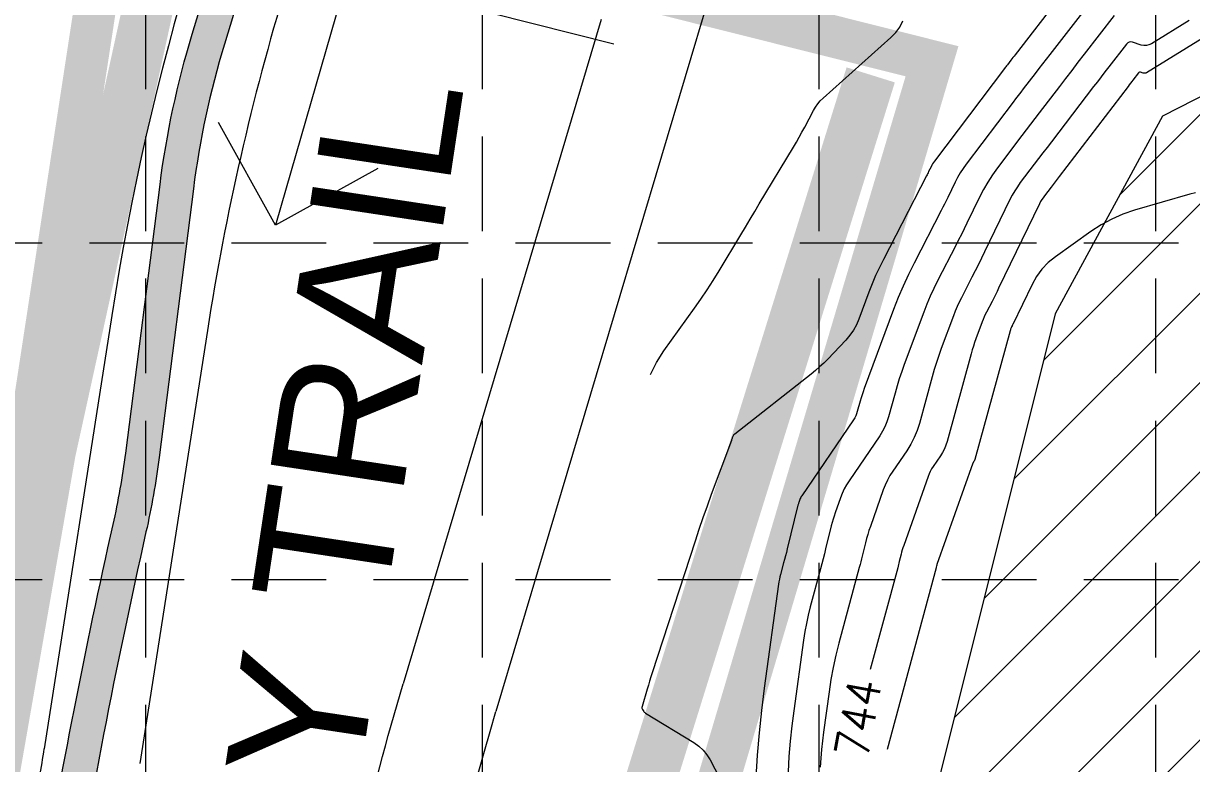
# Model space of a CAD drawing. Header units: feet. Extents: x 46644 to 49208, y 46045 to 47649.
# Drawn here: x 47911.3 to 48050.1, y 47464.9 to 47552.8 of the extents above; entities that cross this region are included whole.
import ezdxf
from ezdxf.enums import TextEntityAlignment as Align

# ---------------------------------------------------------------- set-up
doc = ezdxf.new("R2010")
doc.units = ezdxf.units.FT
doc.header["$MEASUREMENT"] = 0
for name, pattern in [('DGN Style 3', [33.544038077373976, 23.96002719812427, -9.584010879249709]), ('HIDDEN', [0.375, 0.25, -0.125]), ('R W Line', [250, 200, -10, 10, -10, 10, -10])]:
    doc.linetypes.add(name, pattern=pattern)
doc.layers.get('0').update_dxf_attribs({"color": 1})
for name, color, linetype, lineweight in [('EC', 35, 'Continuous', 0), ('Level 13', 1, 'Continuous', 0), ('Level 15', 1, 'Continuous', 0), ('Level 17', 1, 'Continuous', 0), ('Level 4', 1, 'Continuous', 0), ('LIMITS OF DISTURBANCE', 1, 'HIDDEN', 0), ('WATER', 5, 'Continuous', 0)]:
    doc.layers.add(name, color=color, linetype=linetype, lineweight=lineweight)
doc.layers.add('GRID', color=254, linetype='HIDDEN')
doc.layers.add('SILT FENCE', color=200, linetype='Continuous')
doc.styles.get("Standard").update_dxf_attribs({"font": 'ARIAL.TTF'})
doc.styles.add('Style-STANDARD', font='STANDARD.shx')
doc.linetypes.add('Fence', pattern='A,20,-3,[38,dgnlstyle-lstyle.shx,S=0.024,R=0,X=0,Y=0],-3', length=26)

msp = doc.modelspace()

# ---------------------------------------------------------------- hatches: boundary and pattern name
at = {"layer": 'Level 15', "linetype": 'Continuous', "lineweight": 0}
h = msp.add_hatch(dxfattribs=at)
h.set_pattern_fill('CONCRT', style=0)
h.set_pattern_definition([(65.00897923001818, (47929.69646694977, 47394.20020629336), (-8.5075, -16.5926), [0.4925363057684174, -100.1936034689791]), (-37.17920141359816, (47929.90455182772, 47394.64662839862), (-42.5375, 33.1852), [0.4494666377262176, -95.65039364864465]), (-161.9928181565323, (47930.26266407348, 47394.3750112455), (-17.015, -8.2963), [0.5925672571046589, -26.24447058130069]), (81.66580035716234, (47932.20886694977, 47392.37330629336), (-8.5075, -49.7778), [1.024818349757654, -57.66912211312148]), (-47.00862293102423, (47932.35741111024, 47393.38730199473), (-76.56750000000001, 82.96300000000001), [0.9080981514674599, -123.8557406059626]), (-156.0941436475391, (47932.97663260106, 47392.72306785077), (-76.56750000000001, -33.1852), [0.826022007156684, -101.5380300252829]), (62.85448967122436, (47927.82816694977, 47396.58870629336), (0, -8.2963), [1.02484306725469, -17.62165609505457]), (-65.49845957792341, (47928.29575350952, 47397.50066359589), (-25.5225, 58.0741), [0.9248153588354219, -81.13100094257005]), (-174.93384404701, (47928.67929081473, 47396.6591277479), (-8.5075, 0), [0.8363439364636508, -93.11317921261892]), (-56.87299493509265, (47932.44581694977, 47395.93155629336), (-42.5375, 66.3704), [0.1281080110687852, -108.8432648018861]), (66.27539342179878, (47934.43496694977, 47397.47665629336), (-17.015, -41.4815), [0.1749289141337132, -63.26007007743245]), (66.27539342179878, (47931.66436694977, 47390.49690629336), (-17.015, -41.4815), [0.1749289141337132, -63.26007007743245]), (66.27539342179878, (47930.04816694977, 47392.55705629336), (-17.015, -41.4815), [0.1749289141337132, -63.26007007743245]), (-83.49976962636765, (47934.27071694977, 47392.11095629336), (0, -8.2963), [0.1607883080326427, -74.98901970995236]), (66.27539342179878, (47930.22576694977, 47397.06820629336), (-17.015, -41.4815), [0.1749289141337132, -63.26007007743245]), (66.27539342179878, (47927.34861694977, 47393.28525629336), (-17.015, -41.4815), [0.1749289141337132, -63.26007007743245]), (65.00897923001818, (47927.38416694977, 47391.42040629336), (-8.5075, -16.5926), [0.4925363057684174, -100.1936034689791]), (-37.17920141359816, (47927.59225182772, 47391.86682839862), (-42.5375, 33.1852), [0.4494666377262174, -95.65039364864465]), (-161.9928181565323, (47927.95036407348, 47391.59521124551), (-17.015, -8.2963), [0.5925672571046585, -26.24447058130069]), (65.00897923001818, (47934.31066694977, 47395.46975629336), (-8.5075, -16.5926), [0.4925363057684174, -100.1936034689791]), (-37.17920141359816, (47934.51875182772, 47395.91617839862), (-42.5375, 33.1852), [0.4494666377262183, -95.65039364864465]), (-161.9928181565323, (47934.87686407348, 47395.64456124551), (-17.015, -8.2963), [0.5925672571046581, -26.24447058130069]), (-56.87299493509265, (47927.04651694977, 47398.75270629336), (-42.5375, 66.3704), [0.1281080110687852, -108.8432648018861]), (-56.87299493509265, (47935.48296694977, 47398.79320629336), (-42.5375, 66.3704), [0.1281080110687852, -108.8432648018861])])
edge = h.paths.add_edge_path()
edge.add_arc((48696.02896707977, 47318.7436345302), 789.4999995962854, 171.5806415118915, 178.7182258844724)
edge.add_arc((47802.75254296772, 47338.73061534137), 103.9999999987692, 352.51658174927127, 358.7182258844722, ccw=False)
edge.add_arc((47978.48936333795, 47314.10783928449), 73.46268564496134, 171.3269300425046, 179.0647291774674)
edge.add_line((47905.03646485256, 47315.30695823829), (47901.03650427585, 47315.2891991607))
edge.add_arc((47978.48936333785, 47314.10783928435), 77.46186796117695, 171.3883572446057, 179.1261563795737, ccw=False)
edge.add_arc((47802.7525429677, 47338.73061534127), 99.99999999879299, 352.5165817493232, 358.718225884531)
edge.add_arc((48696.02896707983, 47318.74363453021), 793.4999995963392, 171.254795104916, 178.718225884473, ccw=False)
edge.add_line((47911.75400941254, 47439.38790557266), (47909.69966905668, 47442.33235995191))
edge.add_arc((48721.56377383201, 47311.00030679912), 822.4180401766367, 170.1224458060954, 170.811088613832, ccw=False)
edge.add_line((47911.33676166368, 47452.08050229355), (47913.30839892279, 47449.09224995557))
edge.add_arc((48696.02896707978, 47318.74363453015), 793.4999995962999, 167.2946338397692, 170.5451429600211, ccw=False)
edge.add_arc((47833.186879145, 47513.27841438766), 91.00000000000085, 347.2946338397812, 352.7212097235683)
edge.add_line((47923.45354757716, 47501.74894908528), (47927.52745811049, 47533.64447257133))
edge.add_arc((48035.64907194681, 47519.83445369265), 108.9999999999958, 163.1125217147889, 172.7212097235634, ccw=False)
edge.add_line((47931.34946883572, 47551.49819937868), (47937.53129162895, 47571.86097231875))
edge.add_line((47937.53129162895, 47571.86097231875), (47941.3588, 47570.69900000001))
edge.add_line((47941.3588, 47570.69900000001), (47935.17697720677, 47550.33622705992))
edge.add_arc((48035.64907194681, 47519.83445369262), 105.0000000000055, 163.1125217147744, 172.7212097235467)
edge.add_line((47931.49522375585, 47533.13768288771), (47927.42131322253, 47501.24215940166))
edge.add_arc((47833.18687914497, 47513.27841438774), 95.00000000004073, 347.29463383973746, 352.72120972352843, ccw=False)
edge.add_arc((48696.02896707976, 47318.74363453026), 789.4999995962596, 167.2946338397771, 170.8593218393056)
edge.add_line((47916.55461421002, 47444.16286184728), (47920.64007827864, 47437.95907182884))
edge.add_line((47920.64007827864, 47437.95907182884), (47919.1719577556, 47427.98390380154))
edge.add_line((47919.1719577556, 47427.98390380154), (47915.03747251837, 47434.3400652073))
at = {"layer": 'WATER', "linetype": 'Continuous', "lineweight": 0}
h = msp.add_hatch(dxfattribs=at)
h.set_pattern_fill('ANSI31', color=5, scale=60, style=0)
h.set_pattern_definition([(45, (0, 0), (-5.303300858899106, 5.303300858899107), [])])
h.paths.add_polyline_path([(48143.42947709034, 47409.27766117902), (48181.08474151167, 47440.56268730952), (48224.60836179624, 47475.75834574985), (48272.04424788726, 47495.31152145188), (48266.66490188403, 47503.13275467292), (48202.60196836794, 47505.57679987361), (48144.89640920144, 47517.79740583814), (48085.23470663409, 47543.21635800692), (48067.62961331354, 47552.50405751816), (48046.60133895648, 47541.74981692406), (48033.88659600823, 47518.2860717165), (48016.77064409954, 47449.85017107271), (48015.79264292177, 47410.25512861968), (48025.08422352392, 47400.96741688271), (48083.27879629296, 47401.4563315905), (48136.09403327104, 47406.34468496719)])

# ---------------------------------------------------------------- linework, layer by layer
at = {"color": 7, "linetype": 'Continuous', "lineweight": 0}
for p, q in [((47949.08809985043, 47556.0876836493), (47941.24186554634, 47528.8197845585)), ((47941.24186554634, 47528.8197845585), (47934.48903461302, 47540.9974513421)), ((47953.39433680389, 47535.55318136034), (47941.24186554634, 47528.8197845585))]:
    msp.add_line(p, q, dxfattribs=at)
at = {"layer": 'EC', "color": 35, "linetype": 'DGN Style 3', "lineweight": 0}
for p, q in [((48037.6619355554, 47560.08809915979), (48029.10975132848, 47549.0724605072)), ((48039.26461020047, 47556.88963840672), (48033.21517621638, 47549.09766654862)), ((48015.39812999289, 47552.35152073846), (48015.75404904103, 47553.07480013237)), ((48040.88353817645, 47553.71211275226), (48037.32060110429, 47549.12287259004)), ((48049.8048824004, 47553.13319834046), (48045.2974479581, 47550.36128961734)), ((48006.30202821336, 47543.9204389271), (48014.35825884063, 47551.09993994217)), ((48014.35825884063, 47551.09993994217), (48014.93286659275, 47551.69323400839)), ((48014.93286659275, 47551.69323400839), (48015.39812999289, 47552.35152073846)), ((48051.8552181078, 47551.31475236745), (48044.71733338913, 47546.92521211575)), ((48042.34176329394, 47550.32759382302), (48040.23266434979, 47547.61096948065)), ((48042.49406341009, 47550.47923372913), (48042.34176329394, 47550.32759382302)), ((48042.66600765218, 47550.56711580932), (48042.49406341009, 47550.47923372913)), ((48042.85759602021, 47550.59124006359), (48042.66600765218, 47550.56711580932)), ((48043.06882851417, 47550.55160649191), (48042.85759602021, 47550.59124006359)), ((48044.10041644649, 47550.21788156364), (48043.06882851417, 47550.55160649191)), ((48044.4120750841, 47550.15022404774), (48044.10041644649, 47550.21788156364)), ((48044.71546654857, 47550.15157288473), (48044.4120750841, 47550.15022404774)), ((48045.01059083991, 47550.22192807459), (48044.71546654857, 47550.15157288473)), ((48045.2974479581, 47550.36128961734), (48045.01059083991, 47550.22192807459)), ((48028.60207395517, 47548.41432025648), (48028.18914680077, 47547.87554618985)), ((48028.72860849481, 47548.57915214969), (48028.60207395517, 47548.41432025648)), ((48028.85539957025, 47548.74378615588), (48028.72860849481, 47548.57915214969)), ((48028.98244718147, 47548.90822227504), (48028.85539957025, 47548.74378615588)), ((48029.10975132848, 47549.0724605072), (48028.98244718147, 47548.90822227504)), ((48032.78111508863, 47548.53767354024), (48032.34792865517, 47547.97700580863)), ((48033.21517621638, 47549.09766654862), (48032.78111508863, 47548.53767354024)), ((48037.32060110429, 47549.12287259004), (48036.57978299577, 47548.16712480541)), ((48027.83663777572, 47547.41265197045), (48019.53405398735, 47536.44009625624)), ((48027.92449718152, 47547.52857950217), (48027.83663777572, 47547.41265197045)), ((48028.01253515429, 47547.6443710493), (48027.92449718152, 47547.52857950217)), ((48028.10075169404, 47547.76002661185), (48028.01253515429, 47547.6443710493)), ((48028.18914680077, 47547.87554618985), (48028.10075169404, 47547.76002661185)), ((48031.48417987123, 47546.85364617574), (48030.07624752554, 47545.01662134613)), ((48031.91561691603, 47547.41566335379), (48031.48417987123, 47546.85364617574)), ((48032.34792865517, 47547.97700580863), (48031.91561691603, 47547.41566335379)), ((48035.8404577401, 47547.21022546136), (48035.10262533727, 47546.25217455788)), ((48036.57978299577, 47548.16712480541), (48035.8404577401, 47547.21022546136)), ((48039.78116948891, 47547.02848478151), (48039.33058445378, 47546.44529825941)), ((48040.23266434979, 47547.61096948065), (48039.78116948891, 47547.02848478151)), ((48043.77780470326, 47546.9145011743), (48043.1073817101, 47546.05096301363)), ((48043.8262166092, 47546.96270321813), (48043.77780470326, 47546.9145011743)), ((48043.88087282804, 47546.99063844963), (48043.8262166092, 47546.96270321813)), ((48043.94177335977, 47546.99830686878), (48043.88087282804, 47546.99063844963)), ((48044.00891820437, 47546.9857084756), (48043.94177335977, 47546.99830686878)), ((48044.33683087589, 47546.87962674533), (48044.00891820437, 47546.9857084756)), ((48044.43589835552, 47546.85812033169), (48044.33683087589, 47546.87962674533)), ((48044.53233793425, 47546.85854908887), (48044.43589835552, 47546.85812033169)), ((48044.62614961214, 47546.8809130169), (48044.53233793425, 47546.85854908887)), ((48044.71733338913, 47546.92521211575), (48044.62614961214, 47546.8809130169)), ((48035.10262533727, 47546.25217455788), (48034.36628578728, 47545.29297209497)), ((48038.88090924438, 47545.86140991435), (48038.43214386075, 47545.27681974631)), ((48039.33058445378, 47546.44529825941), (48038.88090924438, 47545.86140991435)), ((48042.6776969358, 47545.49482743525), (48042.53504709353, 47545.30900272973)), ((48042.82063598599, 47545.68042905108), (48042.6776969358, 47545.49482743525)), ((48042.96386424408, 47545.86580757721), (48042.82063598599, 47545.68042905108)), ((48043.1073817101, 47546.05096301363), (48042.96386424408, 47545.86580757721)), ((48029.47406564654, 47544.22839767412), (48029.17388798032, 47543.83359035074)), ((48029.77485216161, 47544.62274133926), (48029.47406564654, 47544.22839767412)), ((48030.07624752554, 47545.01662134613), (48029.77485216161, 47544.62274133926)), ((48034.36628578728, 47545.29297209497), (48031.9633482503, 47542.15769650241)), ((48038.43214386075, 47545.27681974631), (48033.41633103743, 47538.73234853983)), ((48042.53504709353, 47545.30900272973), (48034.33874755274, 47534.61473477478)), ((48005.14591684317, 47542.43942991633), (48005.38439510738, 47542.84914238962)), ((48005.38439510738, 47542.84914238962), (48005.65657309048, 47543.23254804918)), ((48005.65657309048, 47543.23254804918), (48005.96245079247, 47543.58964689499)), ((48005.96245079247, 47543.58964689499), (48006.30202821336, 47543.9204389271)), ((48028.87431916298, 47543.43831936914), (48023.28416836735, 47536.05046968047)), ((48029.17388798032, 47543.83359035074), (48028.87431916298, 47543.43831936914)), ((48004.11165095426, 47540.46605580893), (48005.14591684317, 47542.43942991633)), ((48031.44895262917, 47541.48545606664), (48030.93559613878, 47540.81242429893)), ((48031.9633482503, 47542.15769650241), (48031.44895262917, 47541.48545606664)), ((48003.79068025704, 47539.86441167025), (48004.11165095426, 47540.46605580893)), ((48030.42327877914, 47540.13860119933), (48029.91200055024, 47539.46398676783)), ((48030.93559613878, 47540.81242429893), (48030.42327877914, 47540.13860119933)), ((48002.77546388036, 47538.08887896404), (48003.12258672008, 47538.6758232478)), ((48003.12258672008, 47538.6758232478), (48003.46099217898, 47539.2676674832)), ((48003.46099217898, 47539.2676674832), (48003.79068025704, 47539.86441167025)), ((48029.91200055024, 47539.46398676783), (48027.01552762737, 47535.63605665221)), ((48033.41633103743, 47538.73234853983), (48032.90577510871, 47538.06512602485)), ((47998.72388263104, 47531.35132385717), (48002.77546388036, 47538.08887896404)), ((48032.39625055415, 47537.39711808483), (48031.88775737377, 47536.72832471978)), ((48032.90577510871, 47538.06512602485), (48032.39625055415, 47537.39711808483)), ((48019.1198234596, 47535.76316350861), (48018.83622977918, 47535.17686623953)), ((48019.21082366155, 47535.94008087223), (48019.1198234596, 47535.76316350861)), ((48019.3101954835, 47536.11187545136), (48019.21082366155, 47535.94008087223)), ((48019.41793892544, 47536.27854724604), (48019.3101954835, 47536.11187545136)), ((48019.53405398735, 47536.44009625624), (48019.41793892544, 47536.27854724604)), ((48023.28416836735, 47536.05046968047), (48022.9220468183, 47535.54665581814)), ((48031.38029556758, 47536.05874592972), (48029.72427157848, 47533.8701723546)), ((48031.88775737377, 47536.72832471978), (48031.38029556758, 47536.05874592972)), ((48018.58656919731, 47534.67761633496), (48013.45644444162, 47524.74815784159)), ((48018.65021814609, 47534.80181182139), (48018.58656919731, 47534.67761633496)), ((48018.71304455934, 47534.92641863429), (48018.65021814609, 47534.80181182139)), ((48018.77504843703, 47535.05143677368), (48018.71304455934, 47534.92641863429)), ((48018.83622977918, 47535.17686623953), (48018.77504843703, 47535.05143677368)), ((48022.27612802927, 47534.49109966929), (48021.99233078926, 47533.93935738278)), ((48022.58603337228, 47535.02686581441), (48022.27612802927, 47534.49109966929)), ((48022.9220468183, 47535.54665581814), (48022.58603337228, 47535.02686581441)), ((48026.41645086358, 47534.8025708268), (48025.86056611061, 47533.94265482868)), ((48027.01552762737, 47535.63605665221), (48026.41645086358, 47534.8025708268)), ((48034.33874755274, 47534.61473477478), (48034.09704677342, 47534.29886692803)), ((48021.99233078926, 47533.93935738278), (48021.10790304015, 47532.11090488258)), ((48025.34787336845, 47533.05630865785), (48024.87837263708, 47532.1435323143)), ((48025.86056611061, 47533.94265482868), (48025.34787336845, 47533.05630865785)), ((48029.38175655468, 47533.39363673414), (48029.06393605001, 47532.90198997637)), ((48029.72427157848, 47533.8701723546), (48029.38175655468, 47533.39363673414)), ((48033.37487399434, 47533.34903243329), (48032.59090055242, 47532.3129462595)), ((48033.61510999422, 47533.66601575728), (48033.37487399434, 47533.34903243329)), ((48033.85583425391, 47533.98262725554), (48033.61510999422, 47533.66601575728)), ((48034.09704677342, 47534.29886692803), (48033.85583425391, 47533.98262725554)), ((48020.9171002104, 47531.71973502297), (48020.72373218505, 47531.32984794423)), ((48021.10790304015, 47532.11090488258), (48020.9171002104, 47531.71973502297)), ((48024.87837263708, 47532.1435323143), (48023.38363665657, 47529.05333784284)), ((48028.5023785981, 47531.87336304892), (48025.48763804369, 47525.64073419966)), ((48028.77081006448, 47532.3952320813), (48028.5023785981, 47531.87336304892)), ((48029.06393605001, 47532.90198997637), (48028.77081006448, 47532.3952320813)), ((48032.13952514375, 47531.61469912642), (48032.01244779342, 47531.36764264401)), ((48032.27829305369, 47531.85460188981), (48032.13952514375, 47531.61469912642)), ((48032.42875152326, 47532.08735093418), (48032.27829305369, 47531.85460188981)), ((48032.59090055242, 47532.3129462595), (48032.42875152326, 47532.08735093418)), ((48049.85013603252, 47532.51843363233), (48043.29540774742, 47530.58589106532)), ((48050.52460318877, 47532.65880370019), (48049.85013603252, 47532.51843363233)), ((47997.62199845878, 47529.51782665), (47998.17281630559, 47530.43464987237)), ((47998.17281630559, 47530.43464987237), (47998.72388263104, 47531.35132385717)), ((48020.32930054753, 47530.55392212937), (48017.10295519842, 47524.3092665401)), ((48020.52779896409, 47530.94124364636), (48020.32930054753, 47530.55392212937)), ((48020.72373218505, 47531.32984794423), (48020.52779896409, 47530.94124364636)), ((48032.01244779342, 47531.36764264401), (48027.15431832738, 47521.32401954712)), ((48043.29540774742, 47530.58589106532), (48041.91734877493, 47530.11728332309)), ((47997.0714290906, 47528.60085419007), (47997.62199845878, 47529.51782665)), ((48023.38363665657, 47529.05333784284), (48023.06116842206, 47528.39223730157)), ((48039.32038479019, 47528.85311897145), (48038.10147977791, 47528.05756236202)), ((48040.59234112252, 47529.53969262513), (48039.32038479019, 47528.85311897145)), ((48041.91734877493, 47530.11728332309), (48040.59234112252, 47529.53969262513)), ((47993.9535238334, 47523.40348301666), (47996.52110820107, 47527.68373249258)), ((47996.52110820107, 47527.68373249258), (47997.0714290906, 47528.60085419007)), ((48022.73436485301, 47527.73330473697), (48022.40322594942, 47527.07654014902)), ((48023.06116842206, 47528.39223730157), (48022.73436485301, 47527.73330473697)), ((48038.10147977791, 47528.05756236202), (48033.89674393337, 47525.06000319137)), ((48022.0677517113, 47526.42194353775), (48019.88912608287, 47522.20517030506)), ((48022.40322594942, 47527.07654014902), (48022.0677517113, 47526.42194353775)), ((48013.45644444162, 47524.74815784159), (48012.98538755784, 47523.80159843332)), ((48025.11995162688, 47524.88693068307), (48024.74732195227, 47524.13559914817)), ((48025.48763804369, 47525.64073419966), (48025.11995162688, 47524.88693068307)), ((48033.89674393337, 47525.06000319137), (48033.04812746769, 47524.37344537109)), ((47993.25600466826, 47522.26763776505), (47993.9535238334, 47523.40348301666)), ((48012.98538755784, 47523.80159843332), (48012.5436192069, 47522.84208868034)), ((48017.10295519842, 47524.3092665401), (48016.43244051251, 47522.96190912703)), ((48024.36974901982, 47523.38673959495), (48023.98723282958, 47522.64035202343)), ((48024.74732195227, 47524.13559914817), (48024.36974901982, 47523.38673959495)), ((48032.30430771828, 47523.59844012627), (48031.66528468515, 47522.73498745689)), ((48033.04812746769, 47524.37344537109), (48032.30430771828, 47523.59844012627)), ((47992.5353089058, 47521.14704164791), (47993.25600466826, 47522.26763776505)), ((48012.13113938878, 47521.86962858264), (48011.74794810351, 47520.88421814024)), ((48012.5436192069, 47522.84208868034), (48012.13113938878, 47521.86962858264)), ((48016.43244051251, 47522.96190912703), (48015.80361589008, 47521.59611785466)), ((48019.88912608287, 47522.20517030506), (48019.43635357374, 47521.29535220652)), ((48023.98723282958, 47522.64035202343), (48022.72960595366, 47520.20619019322)), ((48031.66528468515, 47522.73498745689), (48031.13105836832, 47521.78308736298)), ((47991.79143654601, 47520.04169466523), (47992.5353089058, 47521.14704164791)), ((48011.74794810351, 47520.88421814024), (48010.5440278419, 47517.64405846532)), ((48015.80361589008, 47521.59611785466), (48015.21648133115, 47520.21189272299)), ((48019.43635357374, 47521.29535220652), (48019.01173274431, 47520.37308643918)), ((48026.76619828324, 47520.53493352106), (48026.56825091334, 47520.14233445939)), ((48026.96155408793, 47520.92882855031), (48026.76619828324, 47520.53493352106)), ((48027.15431832738, 47521.32401954712), (48026.96155408793, 47520.92882855031)), ((48031.13105836832, 47521.78308736298), (48028.82099861107, 47517.00730489457)), ((47991.0243875889, 47518.95159681699), (47991.79143654601, 47520.04169466523)), ((48015.21648133115, 47520.21189272299), (48014.67103683572, 47518.80923373201)), ((48018.61526359453, 47519.43837300305), (48018.24694612444, 47518.49121189814)), ((48019.01173274431, 47520.37308643918), (48018.61526359453, 47519.43837300305)), ((48022.22312451467, 47519.14860697259), (48021.99425992603, 47518.60903710652)), ((48022.4682398572, 47519.68099133481), (48022.22312451467, 47519.14860697259)), ((48022.72960595366, 47520.20619019322), (48022.4682398572, 47519.68099133481)), ((48026.3677119782, 47519.75103136528), (48025.70838523356, 47518.47489133821)), ((48026.56825091334, 47520.14233445939), (48026.3677119782, 47519.75103136528)), ((47987.39074706196, 47513.900054839), (47991.0243875889, 47518.95159681699)), ((48014.67103683572, 47518.80923373201), (48011.17951255804, 47509.41235212008)), ((48018.24694612444, 47518.49121189814), (48015.93883548237, 47512.27929964267)), ((48021.78164609132, 47518.06228173662), (48020.34119186059, 47514.18552854886)), ((48021.99425992603, 47518.60903710652), (48021.78164609132, 47518.06228173662)), ((48025.44285595393, 47517.92044000181), (48025.32287080804, 47517.63756369714)), ((48025.57136076243, 47518.1995492155), (48025.44285595393, 47517.92044000181)), ((48025.70838523356, 47518.47489133821), (48025.57136076243, 47518.1995492155)), ((48009.90138795479, 47516.3346345821), (48009.4850624657, 47515.73933462359)), ((48010.25437641351, 47516.96954252935), (48009.90138795479, 47516.3346345821)), ((48010.5440278419, 47517.64405846532), (48010.25437641351, 47516.96954252935)), ((48025.21140532476, 47517.35092030149), (48024.45622903443, 47515.31848356842)), ((48025.32287080804, 47517.63756369714), (48025.21140532476, 47517.35092030149)), ((48028.53040186616, 47516.32919335311), (48028.51858944609, 47516.28786237694)), ((48028.54311879988, 47516.37023304702), (48028.53040186616, 47516.32919335311)), ((48028.55674024724, 47516.41098145865), (48028.54311879988, 47516.37023304702)), ((48028.57126620827, 47516.451438588), (48028.55674024724, 47516.41098145865)), ((48028.64116455818, 47516.63955886638), (48028.57126620827, 47516.451438588)), ((48028.65148169003, 47516.66609028775), (48028.64116455818, 47516.63955886638)), ((48028.66258739319, 47516.69227303102), (48028.65148169003, 47516.66609028775)), ((48028.67448166767, 47516.71810709617), (48028.66258739319, 47516.69227303102)), ((48028.68716451345, 47516.74359248321), (48028.67448166767, 47516.71810709617)), ((48028.74819112683, 47516.86171070713), (48028.68716451345, 47516.74359248321)), ((48028.76675280686, 47516.89792932384), (48028.74819112683, 47516.86171070713)), ((48028.78507461424, 47516.93426789397), (48028.76675280686, 47516.89792932384)), ((48028.80315654897, 47516.97072641755), (48028.78507461424, 47516.93426789397)), ((48028.82099861107, 47517.00730489457), (48028.80315654897, 47516.97072641755)), ((48009.00539994625, 47515.18364265381), (48006.84821318435, 47512.92285586766)), ((48009.4850624657, 47515.73933462359), (48009.00539994625, 47515.18364265381)), ((48024.45622903443, 47515.31848356842), (48024.29929169089, 47514.88138791593)), ((48028.51858944609, 47516.28786237694), (48024.33154005293, 47501.0007013112)), ((47986.5047462611, 47512.52050800126), (47987.39074706196, 47513.900054839)), ((48020.34119186059, 47514.18552854886), (48020.04184313455, 47513.35179437322)), ((48023.88711342734, 47513.55121901357), (48021.03447154376, 47503.13605744213)), ((48024.01473388736, 47513.9977556385), (48023.88711342734, 47513.55121901357)), ((48024.15212664187, 47514.44114527262), (48024.01473388736, 47513.9977556385)), ((48024.29929169089, 47514.88138791593), (48024.15212664187, 47514.44114527262)), ((47985.78090354506, 47511.07076551641), (47986.5047462611, 47512.52050800126)), ((48006.37792705961, 47512.44724346451), (48005.89157729767, 47511.98931487774)), ((48006.84821318435, 47512.92285586766), (48006.37792705961, 47512.44724346451)), ((48015.93883548237, 47512.27929964267), (48015.63639727467, 47511.43696076551)), ((48019.76113448387, 47512.51205749824), (48019.49906590855, 47511.66631792389)), ((48020.04184313455, 47513.35179437322), (48019.76113448387, 47512.51205749824)), ((48004.87068686213, 47511.12650915329), (47995.81840344828, 47504.01342449887)), ((48005.3891638985, 47511.54907010734), (48004.87068686213, 47511.12650915329)), ((48005.89157729767, 47511.98931487774), (48005.3891638985, 47511.54907010734)), ((48015.63639727467, 47511.43696076551), (48015.35279152054, 47510.58855723708)), ((48019.2556374086, 47510.81457565019), (48017.73740303458, 47505.27141357308)), ((48019.49906590855, 47511.66631792389), (48019.2556374086, 47510.81457565019)), ((48011.17951255804, 47509.41235212008), (48011.04707896401, 47509.04350333688)), ((48015.08801821998, 47509.73408905737), (48014.842077373, 47508.87355622637)), ((48015.35279152054, 47510.58855723708), (48015.08801821998, 47509.73408905737)), ((48010.8069512048, 47508.29783888459), (48010.69925703965, 47507.92102321548)), ((48010.92289184626, 47508.67199892506), (48010.8069512048, 47508.29783888459)), ((48011.04707896401, 47509.04350333688), (48010.92289184626, 47508.67199892506)), ((48014.842077373, 47508.87355622637), (48014.06943028032, 47506.05257671469)), ((48010.36092534479, 47506.68575450296), (48010.27816829163, 47506.42579276771)), ((48010.69925703965, 47507.92102321548), (48010.36092534479, 47506.68575450296)), ((48009.90680828128, 47505.70277199992), (48003.76327884653, 47496.68811033735)), ((48010.05110975989, 47505.9343015162), (48009.90680828128, 47505.70277199992)), ((48010.17489643001, 47506.1753084388), (48010.05110975989, 47505.9343015162)), ((48010.27816829163, 47506.42579276771), (48010.17489643001, 47506.1753084388)), ((48013.8804382424, 47505.45890286747), (48013.6445965969, 47504.88687254507)), ((48014.06943028032, 47506.05257671469), (48013.8804382424, 47505.45890286747)), ((48017.73740303458, 47505.27141357308), (48017.46530939205, 47504.4166956636)), ((47995.63966394171, 47503.88074331811), (47995.51274918252, 47503.54997299542)), ((47995.64637599847, 47503.89471745963), (47995.63966394171, 47503.88074331811)), ((47995.65511896757, 47503.9069464676), (47995.64637599847, 47503.89471745963)), ((47995.66589284904, 47503.91743034203), (47995.65511896757, 47503.9069464676)), ((47995.67869764286, 47503.92616908291), (47995.66589284904, 47503.91743034203)), ((47995.74319214287, 47503.96287789541), (47995.67869764286, 47503.92616908291)), ((47995.76270026016, 47503.97446510181), (47995.74319214287, 47503.96287789541)), ((47995.7817381835, 47503.98675193785), (47995.76270026016, 47503.97446510181)), ((47995.80030591287, 47503.99973840354), (47995.7817381835, 47503.98675193785)), ((47995.81840344828, 47504.01342449887), (47995.80030591287, 47503.99973840354)), ((48013.36190534383, 47504.33648574752), (48013.03236448317, 47503.8077424748)), ((48013.6445965969, 47504.88687254507), (48013.36190534383, 47504.33648574752)), ((48017.46530939205, 47504.4166956636), (48017.12576592193, 47503.59313814361)), ((47995.40550212078, 47503.26587535076), (47993.01597219893, 47496.83085497349)), ((47995.43202569542, 47503.33700855416), (47995.40550212078, 47503.26587535076)), ((47995.45874139725, 47503.4080692294), (47995.43202569542, 47503.33700855416)), ((47995.48564922629, 47503.47905737649), (47995.45874139725, 47503.4080692294)), ((47995.51274918252, 47503.54997299542), (47995.48564922629, 47503.47905737649)), ((48013.03236448317, 47503.8077424748), (48009.3986476769, 47498.47583547669)), ((48016.71877262419, 47502.8007410131), (48016.24432949888, 47502.03950427206)), ((48017.12576592193, 47503.59313814361), (48016.71877262419, 47502.8007410131)), ((48020.89096657917, 47502.68527049177), (48020.71188788699, 47502.2509178489)), ((48021.03447154376, 47503.13605744213), (48020.89096657917, 47502.68527049177)), ((48016.24432949888, 47502.03950427206), (48014.5843139044, 47499.60369288745)), ((48020.24700931982, 47501.43151548564), (48019.37150014996, 47500.14684369679)), ((48020.4972354672, 47501.83299951353), (48020.24700931982, 47501.43151548564)), ((48020.71188788699, 47502.2509178489), (48020.4972354672, 47501.83299951353)), ((48019.19344069126, 47499.86671456847), (48019.03448053083, 47499.57690080736)), ((48019.37150014996, 47500.14684369679), (48019.19344069126, 47499.86671456847)), ((48024.09656589619, 47500.56748516922), (48019.83061717848, 47488.52186925821)), ((48024.10911817344, 47500.59962247308), (48024.09656589619, 47500.56748516922)), ((48024.12365568242, 47500.63075313051), (48024.10911817344, 47500.59962247308)), ((48024.14017842311, 47500.66087714152), (48024.12365568242, 47500.63075313051)), ((48024.15868639552, 47500.68999450612), (48024.14017842311, 47500.66087714152)), ((48024.24968914077, 47500.82352669923), (48024.15868639552, 47500.68999450612)), ((48024.27569831022, 47500.86525801395), (48024.24968914077, 47500.82352669923)), ((48024.29800985206, 47500.90869755419), (48024.27569831022, 47500.86525801395)), ((48024.3166237663, 47500.95384531993), (48024.29800985206, 47500.90869755419)), ((48024.33154005293, 47501.0007013112), (48024.3166237663, 47500.95384531993)), ((48009.3986476769, 47498.47583547669), (48009.09058355411, 47497.99117863894)), ((48013.94530537925, 47498.5230484842), (48013.6801211639, 47497.95518235373)), ((48014.24670295943, 47499.07255199543), (48013.94530537925, 47498.5230484842)), ((48014.5843139044, 47499.60369288745), (48014.24670295943, 47499.07255199543)), ((48018.77385810477, 47498.96821938664), (48015.87135075324, 47490.77250700264)), ((48018.89461966867, 47499.27740241341), (48018.77385810477, 47498.96821938664)), ((48019.03448053083, 47499.57690080736), (48018.89461966867, 47499.27740241341)), ((48008.57358750753, 47496.97159825025), (48008.36465558375, 47496.43667469932)), ((48008.81556349764, 47497.48976623014), (48008.57358750753, 47496.97159825025)), ((48009.09058355411, 47497.99117863894), (48008.81556349764, 47497.48976623014)), ((48013.45115031334, 47497.36895360407), (48011.91208432801, 47493.02314474706)), ((48013.6801211639, 47497.95518235373), (48013.45115031334, 47497.36895360407)), ((47993.01597219893, 47496.83085497349), (47992.51110639021, 47495.44942471875)), ((48003.31424011085, 47495.55563189707), (48002.03729330933, 47490.36186744946)), ((48003.33561266539, 47495.63813572093), (48003.31424011085, 47495.55563189707)), ((48003.35901219071, 47495.72003307388), (48003.33561266539, 47495.63813572093)), ((48003.38443868681, 47495.80132395591), (48003.35901219071, 47495.72003307388)), ((48003.41189215369, 47495.88200836702), (48003.38443868681, 47495.80132395591)), ((48003.54473793094, 47496.25712052004), (48003.41189215369, 47495.88200836702)), ((48003.58889704417, 47496.37018007183), (48003.54473793094, 47496.25712052004)), ((48003.64004023451, 47496.4796982253), (48003.58889704417, 47496.37018007183)), ((48003.69816750196, 47496.58567498047), (48003.64004023451, 47496.4796982253)), ((48003.76327884653, 47496.68811033735), (48003.69816750196, 47496.58567498047)), ((48008.36465558375, 47496.43667469932), (48007.73611660778, 47494.66189033347)), ((47992.51110639021, 47495.44942471875), (47992.02059321628, 47494.06299983051)), ((48007.60622483165, 47494.28014468688), (48007.4859233501, 47493.8955296182)), ((48007.73611660778, 47494.66189033347), (48007.60622483165, 47494.28014468688)), ((47992.02059321628, 47494.06299983051), (47991.54443267715, 47492.67158030876)), ((48007.27409127076, 47493.11769121449), (48006.59780484334, 47490.36701092075)), ((48007.37521216314, 47493.5080451274), (48007.27409127076, 47493.11769121449)), ((48007.4859233501, 47493.8955296182), (48007.37521216314, 47493.5080451274)), ((48011.91208432801, 47493.02314474706), (48011.75124347855, 47492.55044127108)), ((47991.54443267715, 47492.67158030876), (47991.0826247728, 47491.2751661535)), ((48011.46518784863, 47491.5943749771), (48011.33997306818, 47491.1110121591)), ((48011.60227798541, 47492.07418468109), (48011.46518784863, 47491.5943749771)), ((48011.75124347855, 47492.55044127108), (48011.60227798541, 47492.07418468109)), ((47991.0826247728, 47491.2751661535), (47986.0014905721, 47475.64040357162)), ((48001.93382000706, 47489.94585598441), (48001.82810439442, 47489.53042157239)), ((48002.03729330933, 47490.36186744946), (48001.93382000706, 47489.94585598441)), ((48006.59780484334, 47490.36701092075), (48006.45129890021, 47489.7779879486)), ((48011.33997306818, 47491.1110121591), (48010.95033453409, 47489.52622353409)), ((48015.62879651409, 47489.9970384535), (48015.5608358628, 47489.73469201319)), ((48015.70320254627, 47490.25745643185), (48015.62879651409, 47489.9970384535)), ((48015.78405395932, 47490.51594594822), (48015.70320254627, 47490.25745643185)), ((48015.87135075324, 47490.77250700264), (48015.78405395932, 47490.51594594822)), ((48001.60994623807, 47488.70128390744), (48001.24629636886, 47487.34891076125)), ((48001.72014647143, 47489.1155642134), (48001.60994623807, 47488.70128390744)), ((48001.82810439442, 47489.53042157239), (48001.72014647143, 47489.1155642134)), ((48006.14876247611, 47488.60239312061), (48005.99273199513, 47488.01582126475)), ((48006.30161811113, 47489.18978201523), (48006.14876247611, 47488.60239312061)), ((48006.45129890021, 47489.7779879486), (48006.30161811113, 47489.18978201523)), ((48010.77968825246, 47488.84796987346), (48010.69162135781, 47488.5095491414)), ((48010.86592597789, 47489.18686133768), (48010.77968825246, 47488.84796987346)), ((48010.95033453409, 47489.52622353409), (48010.86592597789, 47489.18686133768)), ((48015.3035455582, 47488.69035409594), (48015.25673980598, 47488.50641986272)), ((48015.349358524, 47488.87454382028), (48015.3035455582, 47488.69035409594)), ((48015.5608358628, 47489.73469201319), (48015.349358524, 47488.87454382028)), ((48001.24629636886, 47487.34891076125), (48001.1730070388, 47487.05817875384)), ((48005.99273199513, 47488.01582126475), (48004.77442855162, 47483.48508717024)), ((48010.60172529393, 47488.17159914153), (48008.18309717424, 47479.17699197526)), ((48010.69162135781, 47488.5095491414), (48010.60172529393, 47488.17159914153)), ((48015.16014994233, 47488.13931786968), (48011.9095432196, 47476.0506754343)), ((48019.71857459076, 47488.10703659784), (48013.91933905771, 47466.54032898376)), ((48015.20894126736, 47488.32274112064), (48015.16014994233, 47488.13931786968)), ((48015.25673980598, 47488.50641986272), (48015.20894126736, 47488.32274112064)), ((48019.72626117693, 47488.13593309988), (48019.71857459076, 47488.10703659784)), ((48019.7337913595, 47488.16486985201), (48019.72626117693, 47488.13593309988)), ((48019.74116513849, 47488.19384685421), (48019.7337913595, 47488.16486985201)), ((48019.74838251388, 47488.22286410648), (48019.74116513849, 47488.19384685421)), ((48019.7816986574, 47488.35837186729), (48019.74838251388, 47488.22286410648)), ((48019.79240517955, 47488.39970192991), (48019.7816986574, 47488.35837186729)), ((48019.80412710713, 47488.44072818261), (48019.79240517955, 47488.39970192991)), ((48019.81686444009, 47488.48145062538), (48019.80412710713, 47488.44072818261)), ((48019.83061717848, 47488.52186925821), (48019.81686444009, 47488.48145062538)), ((48001.00876675169, 47486.17472958998), (47999.31358312147, 47473.83452622993)), ((48001.05424223022, 47486.4710881682), (48001.00876675169, 47486.17472958998)), ((48001.10898899259, 47486.76557122282), (48001.05424223022, 47486.4710881682)), ((48001.1730070388, 47487.05817875384), (48001.10898899259, 47486.76557122282)), ((48004.77442855162, 47483.48508717024), (48004.52889390212, 47482.51107387956)), ((48004.52889390212, 47482.51107387956), (48004.31442000085, 47481.53077719087)), ((48004.13100684781, 47480.54419710416), (48003.978654443, 47479.55133361945)), ((48004.31442000085, 47481.53077719087), (48004.13100684781, 47480.54419710416)), ((48003.978654443, 47479.55133361945), (48002.82386057438, 47471.14493390937)), ((48008.18309717424, 47479.17699197526), (48007.82149562967, 47477.74255202527)), ((48007.82149562967, 47477.74255202527), (48007.50563758628, 47476.29885844678)), ((48007.50563758628, 47476.29885844678), (48007.23552304412, 47474.84591123983)), ((47985.69613628668, 47474.67987143865), (47985.54809707326, 47474.19816371305)), ((47985.84726745295, 47475.16061805817), (47985.69613628668, 47474.67987143865)), ((47986.0014905721, 47475.64040357162), (47985.84726745295, 47475.16061805817)), ((48007.23552304412, 47474.84591123983), (48007.01115200314, 47473.3837104044)), ((47985.40314981273, 47473.71549488139), (47984.78824444421, 47471.64374808851)), ((47985.54809707326, 47474.19816371305), (47985.40314981273, 47473.71549488139)), ((47999.31358312147, 47473.83452622993), (47998.97759842071, 47471.18758610835)), ((48007.01115200314, 47473.3837104044), (48006.35292098794, 47468.59207341544)), ((47984.78824444421, 47471.64374808851), (47984.77126152206, 47471.55388990624)), ((47984.77126152206, 47471.55388990624), (47984.77461337957, 47471.46726569515)), ((47984.77461337957, 47471.46726569515), (47984.79830001678, 47471.38387545522)), ((47984.79830001678, 47471.38387545522), (47984.84232143364, 47471.30371918646)), ((47984.84232143364, 47471.30371918646), (47985.01933820224, 47471.04715752808)), ((47985.01933820224, 47471.04715752808), (47985.0596569551, 47470.99470491438)), ((47985.0596569551, 47470.99470491438), (47985.10474888425, 47470.94730206972)), ((47985.10474888425, 47470.94730206972), (47985.1546139897, 47470.9049489941)), ((47985.1546139897, 47470.9049489941), (47985.20925227146, 47470.8676456875)), ((47985.20925227146, 47470.8676456875), (47990.95376185508, 47467.36417467209)), ((47998.97759842071, 47471.18758610835), (47998.69615158845, 47468.53542432644)), ((48002.82386057438, 47471.14493390937), (48002.59498090289, 47469.34178399186)), ((48002.59498090289, 47469.34178399186), (48002.40325354638, 47467.5350769722)), ((47998.69615158845, 47468.53542432644), (47998.46924262473, 47465.87804088421)), ((48006.35292098794, 47468.59207341544), (48006.22245987049, 47467.56428028885)), ((47990.95376185508, 47467.36417467209), (47991.54281747462, 47466.94931850886)), ((47991.54281747462, 47466.94931850886), (47992.05977553369, 47466.46722943166)), ((47992.05977553369, 47466.46722943166), (47992.5046360323, 47465.9179074405)), ((48002.40325354638, 47467.5350769722), (48002.24867850485, 47465.72481285041)), ((48006.11317552464, 47466.53445961863), (48006.0250679504, 47465.50261140478)), ((48006.22245987049, 47467.56428028885), (48006.11317552464, 47466.53445961863)), ((47992.5046360323, 47465.9179074405), (47992.87739897043, 47465.30135253537)), ((47992.87739897043, 47465.30135253537), (47993.97733188624, 47463.17745941914)), ((47998.46924262473, 47465.87804088421), (47998.29687152956, 47463.21543578169)), ((48002.24867850485, 47465.72481285041), (48002.13125577832, 47463.91099162649)), ((48006.0250679504, 47465.50261140478), (48005.95813714777, 47464.46873564731))]:
    msp.add_line(p, q, dxfattribs=at)
at = {"layer": 'GRID', "color": 252, "linetype": 'HIDDEN', "lineweight": 0, "ltscale": 45}
for p, q in [((47925.80286426863, 47606.85321044723), (47925.80286426863, 46206.67654472881)), ((47965.8028642686, 47606.85321044723), (47965.8028642686, 46206.67654472881)), ((48005.80286426856, 47606.85321044723), (48005.80286426856, 46206.67654472881)), ((48045.80286426852, 47606.85321044723), (48045.80286426852, 46206.67654472881)), ((46687.27566565078, 47526.72177012623), (49167.27566564852, 47526.72177012623)), ((46687.27566565078, 47486.72177012626), (49167.27566564852, 47486.72177012626))]:
    msp.add_line(p, q, dxfattribs=at)
at = {"layer": 'Level 13', "color": 7, "linetype": 'Continuous', "lineweight": 0}
for p, q in [((47979.9232, 47553.2484), (47956.40199582864, 47474.34367036886)), ((47933.15315918517, 47516.32327365874), (47925.13938094937, 47464.87012539178))]:
    msp.add_line(p, q, dxfattribs=at)
msp.add_arc((48229.57938383865, 47470.15517495754), 300.0000000000001, 163.1193051915604, 171.1473620584253, dxfattribs=at)
at = {"layer": 'Level 13', "color": 7, "linetype": 'Continuous', "lineweight": 0, "extrusion": (0, 0, -1)}
msp.add_arc((-48243.90008226837, 47388.64156833222), 300, 8.78820351107003, 16.59912148645128, dxfattribs=at)
at = {"layer": 'Level 15', "color": 7, "linetype": 'Continuous', "lineweight": 0, "flags": 128}
msp.add_lwpolyline([(47915.03747251837, 47434.3400652073, 0.03115365985363493), (47906.72651963102, 47336.40420682958, -0.02706638390829969), (47905.86673283948, 47325.18573266066, 0.03377535251001875), (47905.03646485256, 47315.30695823829), (47901.03650427585, 47315.2891991607, -0.0337753525100398), (47901.90080245976, 47325.70668968683, 0.02706638390832746), (47902.72752052854, 47336.49368408004, -0.03257687691886303), (47911.75400941254, 47439.38790557266), (47909.69966905668, 47442.33235995191, -0.003004780134336123), (47911.33676166368, 47452.08050229355), (47913.30839892279, 47449.09224995557, -0.01418397271505887), (47921.95864854908, 47493.26409559162, 0.02368233001440933), (47923.45354757716, 47501.74894908528), (47927.52745811049, 47533.64447257133, -0.04195039328293695), (47931.34946883572, 47551.49819937868), (47937.53129162895, 47571.86097231875), (47941.3588, 47570.69900000001), (47935.17697720677, 47550.33622705992, 0.0419503932829268), (47931.49522375585, 47533.13768288771), (47927.42131322253, 47501.24215940166, -0.02368233001442665), (47925.86070434705, 47492.38434531487, 0.01555514000365458), (47916.55461421002, 47444.16286184728), (47920.64007827864, 47437.95907182884), (47919.1719577556, 47427.98390380154)], format="xyb", close=True, dxfattribs=at)
at = {"layer": 'Level 17', "color": 7, "linetype": 'Fence', "lineweight": 0, "flags": 128}
msp.add_lwpolyline([(47981.4404, 47550.3063), (47961.953, 47555.24460000001), (47941.4359, 47559.6262)], dxfattribs=at)
at = {"layer": 'Level 4', "color": 7, "linetype": 'R W Line', "lineweight": 0}
for p, q in [((47992.97955265319, 47556.79179504468), (47967.42275580883, 47471.05842312413)), ((47921.79015390679, 47518.0930507756), (47913.77637567098, 47466.63990250864))]:
    msp.add_line(p, q, dxfattribs=at)
for centre, radius, start, end in [((48229.57938383865, 47470.15517495754), 311.5000000000001, 163.1193051915604, 171.1473620584253), ((47628.7131562958, 47511.03822409244), 288.5, 349.7867843391383, 351.147362058528)]:
    msp.add_arc(centre, radius, start, end, dxfattribs=at)
at = {"layer": 'Level 4', "color": 7, "linetype": 'R W Line', "lineweight": 0, "extrusion": (0, 0, -1)}
msp.add_arc((-48243.90008226837, 47388.64156833222), 288.5, 8.78820351107003, 16.59912148645128, dxfattribs=at)
at = {"layer": 'LIMITS OF DISTURBANCE', "color": 1, "linetype": 'HIDDEN', "lineweight": 0, "ltscale": 100, "const_width": 5}
msp.add_lwpolyline([(48545.89614974925, 46901.99243198973), (48530.75186404965, 46965.75208575441), (48438.15489524521, 47091.41131875476), (48057.33849540452, 47332.04224139078), (48057.38134994511, 47364.09094812371), (47988.17864427407, 47367.05475961461), (47993.61539358402, 47462.00280851876), (48019.23866142731, 47548.290481674), (47922.55048805007, 47572.55346875107), (47894.54916361805, 47389.55148206562), (47873.41294930331, 47386.73445523027), (47887.0340924782, 47366.07650139479), (47882.9397224787, 47325.90572845035), (47684.60433099532, 47325.11192315263)], dxfattribs=at)
at = {"layer": 'SILT FENCE', "linetype": 'Continuous', "lineweight": 0, "const_width": 6}
for points in [[(47929.05162016048, 47568.08524886679), (47914.52490694408, 47501.93490235635), (47907.26155558514, 47460.38926033906)], [(47983.12392226228, 47381.73501937906), (47985.54494410924, 47462.00279665048), (48011.95671418426, 47546.67292901427)]]:
    msp.add_lwpolyline(points, dxfattribs=at)
at = {"layer": 'WATER', "color": 5, "linetype": 'Continuous', "lineweight": 0}
msp.add_lwpolyline([(48143.42947709034, 47409.27766117902), (48181.08474151167, 47440.56268730952), (48224.60836179624, 47475.75834574985), (48272.04424788726, 47495.31152145188), (48266.66490188403, 47503.13275467292), (48202.60196836794, 47505.57679987361), (48144.89640920144, 47517.79740583814), (48085.23470663409, 47543.21635800692), (48067.62961331354, 47552.50405751816), (48046.60133895648, 47541.74981692406), (48033.88659600823, 47518.2860717165), (48016.77064409954, 47449.85017107271), (48015.79264292177, 47410.25512861968), (48025.08422352392, 47400.96741688271), (48083.27879629296, 47401.4563315905), (48136.09403327104, 47406.34468496719)], close=True, dxfattribs=at)

# ---------------------------------------------------------------- texts
at = {"color": 7, "linetype": 'Continuous', "lineweight": 0, "insert": (47936.99875367891, 47367.21434201413), "char_height": 16, "attachment_point": 7, "rotation": 81.41692758572083, "line_spacing_factor": 0.7228915662650603}
msp.add_mtext('REGENCY TRAIL', dxfattribs=at)
at = {"layer": 'EC', "color": 35, "linetype": 'DGN Style 3', "lineweight": 0, "style": 'Style-STANDARD'}
msp.add_text('744', height=4.000000000000001, rotation=79.58029510067414, dxfattribs=at).set_placement((48010.47039129408, 47470.22848221452), align=Align.MIDDLE_CENTER)

doc.saveas('drawing.dxf')
